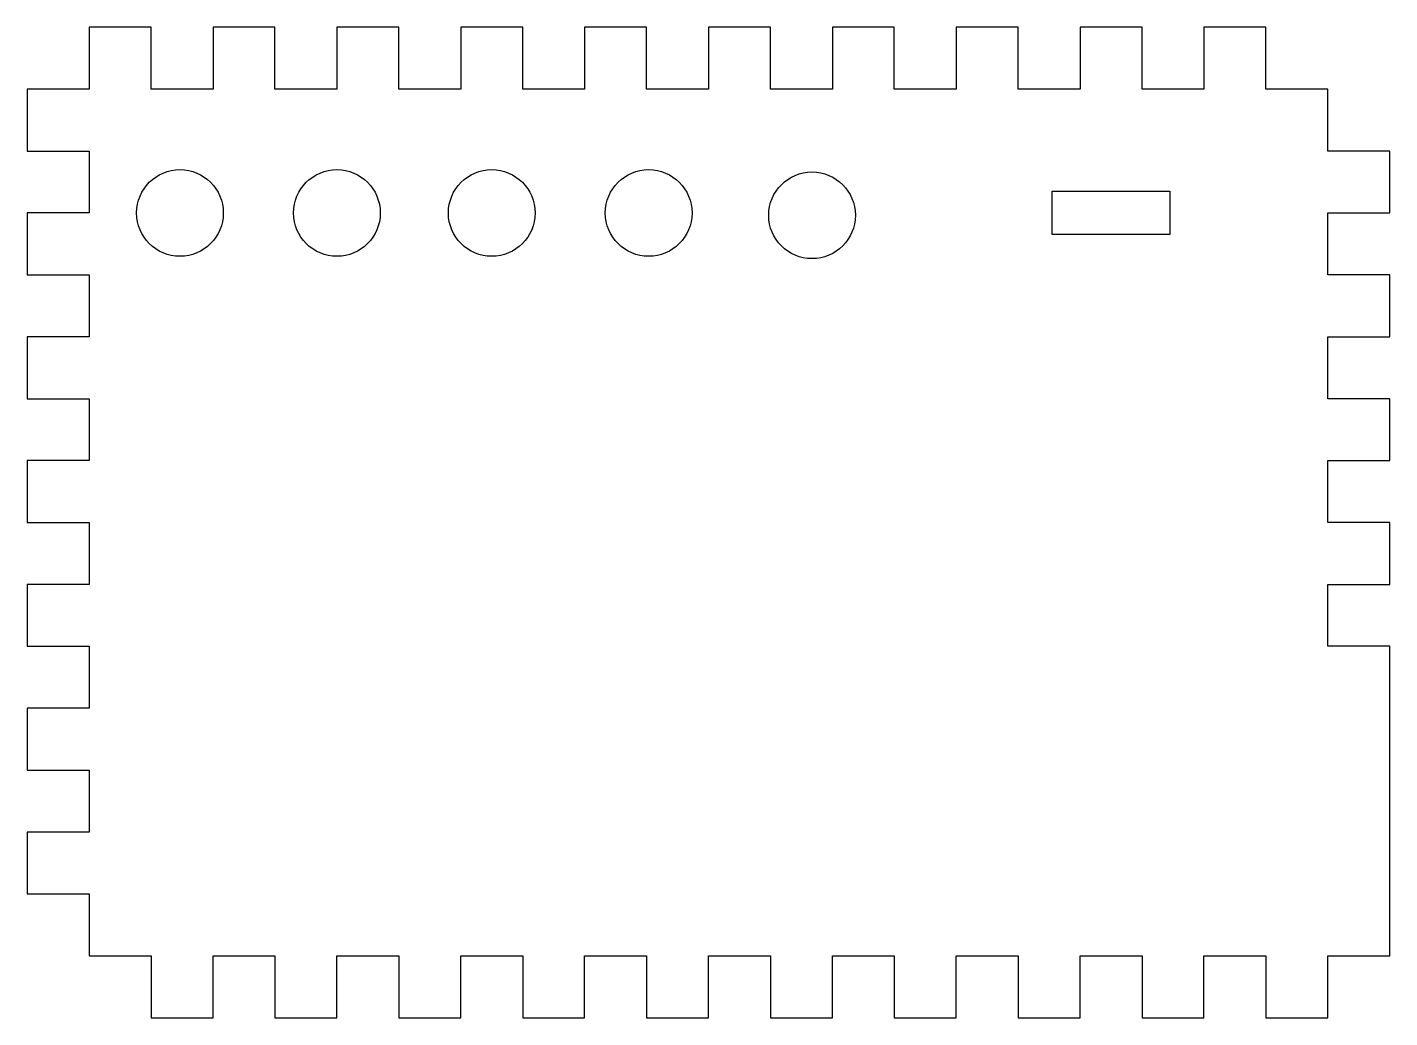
# Model space of a CAD drawing. Header units: millimetres. Extents: x 0 to 110, y 0 to 80.
import ezdxf

# ---------------------------------------------------------------- set-up
doc = ezdxf.new("R2010")
doc.units = ezdxf.units.MM

msp = doc.modelspace()

# ---------------------------------------------------------------- linework, layer by layer
for points in [[(5, 80), (5, 75), (0, 75), (0, 70), (5, 70), (5, 65), (0, 65), (0, 60), (5, 60), (5, 55), (0, 55), (0, 50), (5, 50), (5, 45), (0, 45), (0, 40), (5, 40), (5, 35), (0, 35), (0, 30), (5, 30), (5, 25), (0, 25), (0, 20), (5, 20), (5, 15), (0, 15), (0, 10), (5, 10), (5, 5), (10, 5), (10, 0), (15, 0), (15, 5), (20, 5), (20, 0), (25, 0), (25, 5), (30, 5), (30, 0), (35, 0), (35, 5), (40, 5), (40, 0), (45, 0), (45, 5), (50, 5), (50, 0), (55, 0), (55, 5), (60, 5), (60, 0), (65, 0), (65, 5), (70, 5), (70, 0), (75, 0), (75, 5), (80, 5), (80, 0), (85, 0), (85, 5), (90, 5), (90, 0), (95, 0), (95, 5), (100, 5), (100, 0), (105, 0), (105, 5), (110, 5), (110, 30), (105, 30), (105, 35), (110, 35), (110, 40), (105, 40), (105, 45), (110, 45), (110, 50), (105, 50), (105, 55), (110, 55), (110, 60), (105, 60), (105, 65), (110, 65), (110, 70), (105, 70), (105, 75), (100, 75), (100, 80), (95, 80), (95, 75), (90, 75), (90, 80), (85, 80), (85, 75), (80, 75), (80, 80), (75, 80), (75, 75), (70, 75), (70, 80), (65, 80), (65, 75), (60, 75), (60, 80), (55, 80), (55, 75), (50, 75), (50, 80), (45, 80), (45, 75), (40, 75), (40, 80), (35, 80), (35, 75), (30, 75), (30, 80), (25, 80), (25, 75), (20, 75), (20, 80), (15, 80), (15, 75), (10, 75), (10, 80)], [(82.75, 63.25), (82.75, 66.75), (92.25, 66.75), (92.25, 63.25)]]:
    msp.add_lwpolyline(points, close=True)
for centre in [(12.33, 65), (25, 65), (37.5, 65), (50.17, 65), (63.36, 64.81)]:
    msp.add_circle(centre, 3.5)

doc.saveas('drawing.dxf')
